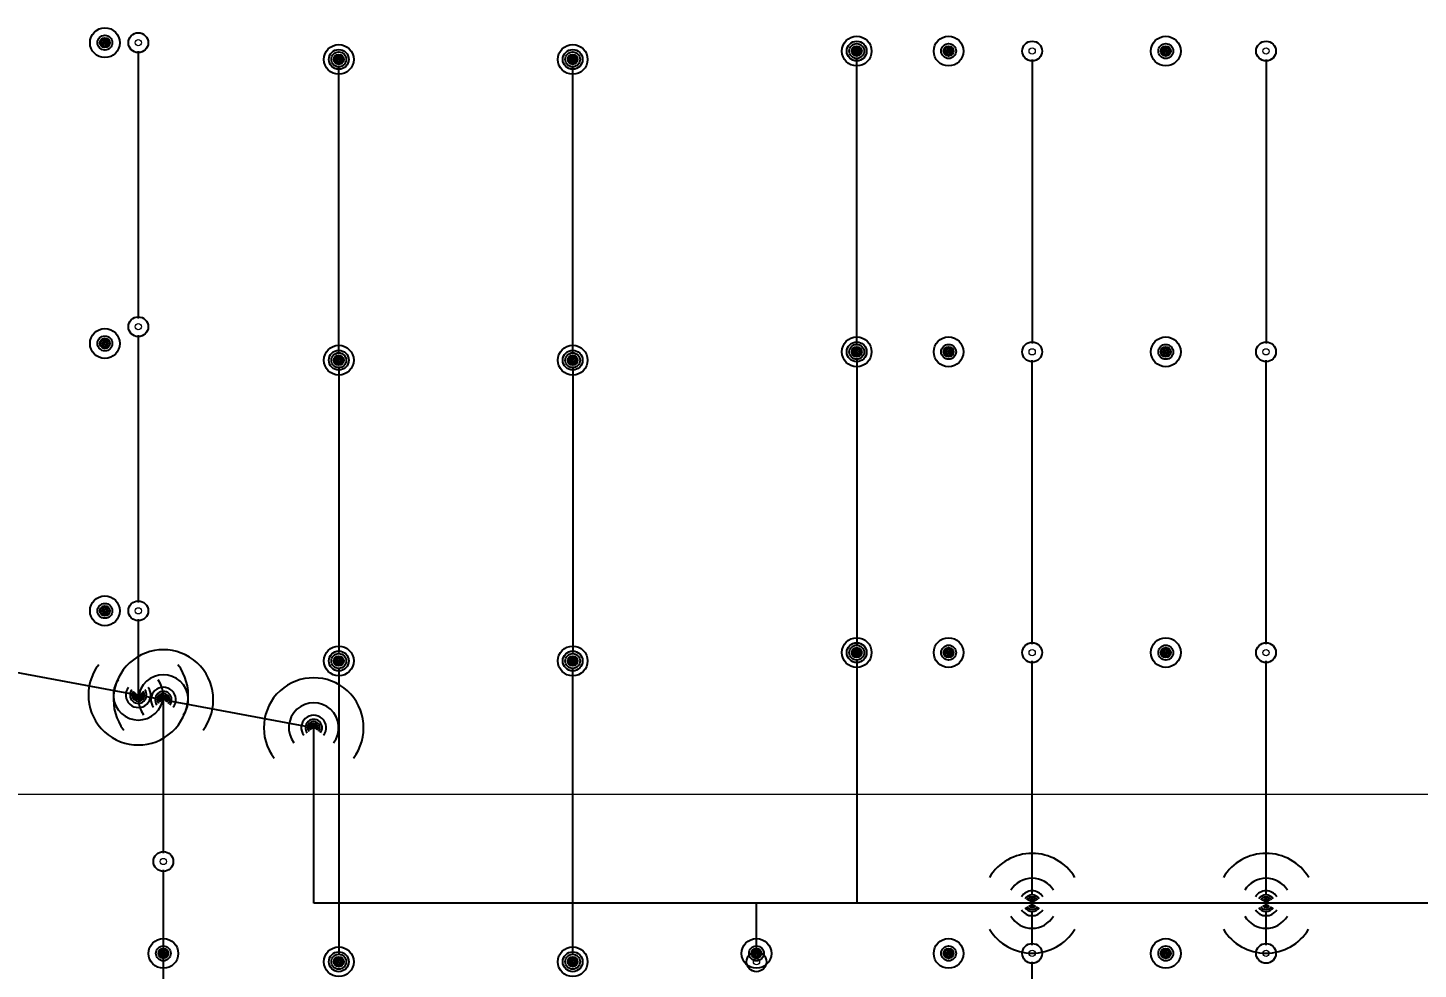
# Model space of a CAD drawing. Extents: x -24247 to 247, y -156 to 1335.
# Drawn here: x -2337 to -1671, y 628 to 1079 of the extents above; entities that cross this region are included whole.
import ezdxf
from ezdxf import colors
from ezdxf.entities.mleader import LeaderData, LeaderLine
from ezdxf.math import Vec2, Vec3

# ---------------------------------------------------------------- set-up
doc = ezdxf.new("R2010")
doc.units = 0
doc.header["$LTSCALE"] = 48
doc.header["$MEASUREMENT"] = 0
for name, color, linetype in [('F-DRYP-N', 3, 'Continuous'), ('F-DRYP-N @ 1 (1)', 3, 'Continuous'), ('F-DRYP-N @ 1 (2)', 3, 'Continuous'), ('F-DRYP-N @ 12', 3, 'Continuous'), ('F-DRYP-N @ 128', 3, 'Continuous'), ('F-DRYP-N @ 16', 3, 'Continuous'), ('F-DRYP-N @ 192', 3, 'Continuous'), ('F-DRYP-N @ 2', 3, 'Continuous'), ('F-DRYP-N @ 24', 3, 'Continuous'), ('F-DRYP-N @ 384', 3, 'Continuous'), ('F-DRYP-N @ 4', 3, 'Continuous'), ('F-DRYP-N @ 48', 3, 'Continuous'), ('F-DRYP-N @ 64', 3, 'Continuous'), ('F-DRYP-N @ 768', 3, 'Continuous'), ('F-DRYP-N @ 8', 3, 'Continuous'), ('F-DRYP-N @ 96', 3, 'Continuous'), ('F-SPRK-HEAD-N', 2, 'Continuous'), ('F-SPRK-HEAD-N @ 1 (1)', 2, 'Continuous'), ('F-SPRK-HEAD-N @ 1 (2)', 2, 'Continuous'), ('F-SPRK-HEAD-N @ 128', 2, 'Continuous'), ('F-SPRK-HEAD-N @ 192', 2, 'Continuous'), ('F-SPRK-HEAD-N @ 48', 2, 'Continuous'), ('F-SPRK-HEAD-N @ 64', 2, 'Continuous'), ('F-SPRK-HEAD-N @ 96', 2, 'Continuous')]:
    doc.layers.add(name, color=color, linetype=linetype)
doc.layers.add('G-ANNO-TEXT', color=70, linetype='Continuous', lineweight=0)
doc.styles.add('Arial', font='arial.ttf')

# ---------------------------------------------------------------- blocks, each defined once
blk = doc.blocks.new('*U14')
blk.add_circle((0, 0), 0.0371)
at = {"color": 7, "lineweight": 0}
blk.add_circle((0, 0), 0.0117, dxfattribs=at)
blk = doc.blocks.new('*U469')
at = {"layer": 'F-SPRK-HEAD-N @ 1 (1)'}
blk.add_blockref('*U14', (-2188, 631.74), dxfattribs=at)
at = {"layer": 'F-SPRK-HEAD-N @ 1 (2)'}
blk.add_blockref('*U14', (-2188, 631.74), dxfattribs=at)
at = {"layer": 'F-SPRK-HEAD-N @ 128', "xscale": 128, "yscale": 128, "zscale": 128}
blk.add_blockref('*U14', (-2188, 631.74), dxfattribs=at)
at = {"layer": 'F-SPRK-HEAD-N @ 192', "xscale": 192, "yscale": 192, "zscale": 192}
blk.add_blockref('*U14', (-2188, 631.74), dxfattribs=at)
at = {"layer": 'F-SPRK-HEAD-N @ 48', "xscale": 48, "yscale": 48, "zscale": 48}
blk.add_blockref('*U14', (-2188, 631.74), dxfattribs=at)
at = {"layer": 'F-SPRK-HEAD-N @ 64', "xscale": 64, "yscale": 64, "zscale": 64}
blk.add_blockref('*U14', (-2188, 631.74), dxfattribs=at)
at = {"layer": 'F-SPRK-HEAD-N @ 96', "xscale": 96, "yscale": 96, "zscale": 96}
blk.add_blockref('*U14', (-2188, 631.74), dxfattribs=at)
blk = doc.blocks.new('*U472')
at = {"layer": 'F-SPRK-HEAD-N @ 1 (1)'}
blk.add_blockref('*U14', (-1988, 635.74), dxfattribs=at)
at = {"layer": 'F-SPRK-HEAD-N @ 1 (2)'}
blk.add_blockref('*U14', (-1988, 635.74), dxfattribs=at)
at = {"layer": 'F-SPRK-HEAD-N @ 128', "xscale": 128, "yscale": 128, "zscale": 128}
blk.add_blockref('*U14', (-1988, 631.74), dxfattribs=at)
at = {"layer": 'F-SPRK-HEAD-N @ 192', "xscale": 192, "yscale": 192, "zscale": 192}
blk.add_blockref('*U14', (-1988, 635.74), dxfattribs=at)
at = {"layer": 'F-SPRK-HEAD-N @ 48', "xscale": 48, "yscale": 48, "zscale": 48}
blk.add_blockref('*U14', (-1988, 635.74), dxfattribs=at)
at = {"layer": 'F-SPRK-HEAD-N @ 64', "xscale": 64, "yscale": 64, "zscale": 64}
blk.add_blockref('*U14', (-1988, 635.74), dxfattribs=at)
at = {"layer": 'F-SPRK-HEAD-N @ 96', "xscale": 96, "yscale": 96, "zscale": 96}
blk.add_blockref('*U14', (-1988, 635.74), dxfattribs=at)
blk = doc.blocks.new('*U476')
at = {"layer": 'F-SPRK-HEAD-N @ 1 (1)'}
blk.add_blockref('*U14', (-1896, 635.74), dxfattribs=at)
at = {"layer": 'F-SPRK-HEAD-N @ 1 (2)'}
blk.add_blockref('*U14', (-1896, 635.74), dxfattribs=at)
at = {"layer": 'F-SPRK-HEAD-N @ 128', "xscale": 128, "yscale": 128, "zscale": 128}
blk.add_blockref('*U14', (-1856, 635.74), dxfattribs=at)
at = {"layer": 'F-SPRK-HEAD-N @ 192', "xscale": 192, "yscale": 192, "zscale": 192}
blk.add_blockref('*U14', (-1896, 635.74), dxfattribs=at)
at = {"layer": 'F-SPRK-HEAD-N @ 48', "xscale": 48, "yscale": 48, "zscale": 48}
blk.add_blockref('*U14', (-1896, 635.74), dxfattribs=at)
at = {"layer": 'F-SPRK-HEAD-N @ 64', "xscale": 64, "yscale": 64, "zscale": 64}
blk.add_blockref('*U14', (-1896, 635.74), dxfattribs=at)
at = {"layer": 'F-SPRK-HEAD-N @ 96', "xscale": 96, "yscale": 96, "zscale": 96}
blk.add_blockref('*U14', (-1896, 635.74), dxfattribs=at)
blk = doc.blocks.new('*U560')
at = {"layer": 'F-SPRK-HEAD-N @ 1 (1)'}
blk.add_blockref('*U14', (-2188, 775.74), dxfattribs=at)
at = {"layer": 'F-SPRK-HEAD-N @ 1 (2)'}
blk.add_blockref('*U14', (-2188, 775.74), dxfattribs=at)
at = {"layer": 'F-SPRK-HEAD-N @ 128', "xscale": 128, "yscale": 128, "zscale": 128}
blk.add_blockref('*U14', (-2188, 775.74), dxfattribs=at)
at = {"layer": 'F-SPRK-HEAD-N @ 192', "xscale": 192, "yscale": 192, "zscale": 192}
blk.add_blockref('*U14', (-2188, 775.74), dxfattribs=at)
at = {"layer": 'F-SPRK-HEAD-N @ 48', "xscale": 48, "yscale": 48, "zscale": 48}
blk.add_blockref('*U14', (-2188, 775.74), dxfattribs=at)
at = {"layer": 'F-SPRK-HEAD-N @ 64', "xscale": 64, "yscale": 64, "zscale": 64}
blk.add_blockref('*U14', (-2188, 775.74), dxfattribs=at)
at = {"layer": 'F-SPRK-HEAD-N @ 96', "xscale": 96, "yscale": 96, "zscale": 96}
blk.add_blockref('*U14', (-2188, 775.74), dxfattribs=at)
blk = doc.blocks.new('*U561')
at = {"layer": 'F-SPRK-HEAD-N @ 1 (1)'}
blk.add_blockref('*U14', (-2188, 919.74), dxfattribs=at)
at = {"layer": 'F-SPRK-HEAD-N @ 1 (2)'}
blk.add_blockref('*U14', (-2188, 919.74), dxfattribs=at)
at = {"layer": 'F-SPRK-HEAD-N @ 128', "xscale": 128, "yscale": 128, "zscale": 128}
blk.add_blockref('*U14', (-2188, 919.74), dxfattribs=at)
at = {"layer": 'F-SPRK-HEAD-N @ 192', "xscale": 192, "yscale": 192, "zscale": 192}
blk.add_blockref('*U14', (-2188, 919.74), dxfattribs=at)
at = {"layer": 'F-SPRK-HEAD-N @ 48', "xscale": 48, "yscale": 48, "zscale": 48}
blk.add_blockref('*U14', (-2188, 919.74), dxfattribs=at)
at = {"layer": 'F-SPRK-HEAD-N @ 64', "xscale": 64, "yscale": 64, "zscale": 64}
blk.add_blockref('*U14', (-2188, 919.74), dxfattribs=at)
at = {"layer": 'F-SPRK-HEAD-N @ 96', "xscale": 96, "yscale": 96, "zscale": 96}
blk.add_blockref('*U14', (-2188, 919.74), dxfattribs=at)
blk = doc.blocks.new('*U567')
at = {"layer": 'F-SPRK-HEAD-N @ 1 (1)'}
blk.add_blockref('*U14', (-2188, 1063.74), dxfattribs=at)
at = {"layer": 'F-SPRK-HEAD-N @ 1 (2)'}
blk.add_blockref('*U14', (-2188, 1063.74), dxfattribs=at)
at = {"layer": 'F-SPRK-HEAD-N @ 128', "xscale": 128, "yscale": 128, "zscale": 128}
blk.add_blockref('*U14', (-2188, 1063.74), dxfattribs=at)
at = {"layer": 'F-SPRK-HEAD-N @ 192', "xscale": 192, "yscale": 192, "zscale": 192}
blk.add_blockref('*U14', (-2188, 1063.74), dxfattribs=at)
at = {"layer": 'F-SPRK-HEAD-N @ 48', "xscale": 48, "yscale": 48, "zscale": 48}
blk.add_blockref('*U14', (-2188, 1063.74), dxfattribs=at)
at = {"layer": 'F-SPRK-HEAD-N @ 64', "xscale": 64, "yscale": 64, "zscale": 64}
blk.add_blockref('*U14', (-2188, 1063.74), dxfattribs=at)
at = {"layer": 'F-SPRK-HEAD-N @ 96', "xscale": 96, "yscale": 96, "zscale": 96}
blk.add_blockref('*U14', (-2188, 1063.74), dxfattribs=at)
blk = doc.blocks.new('*U572')
at = {"layer": 'F-SPRK-HEAD-N @ 1 (1)'}
blk.add_blockref('*U14', (-2076, 631.74), dxfattribs=at)
at = {"layer": 'F-SPRK-HEAD-N @ 1 (2)'}
blk.add_blockref('*U14', (-2076, 631.74), dxfattribs=at)
at = {"layer": 'F-SPRK-HEAD-N @ 128', "xscale": 128, "yscale": 128, "zscale": 128}
blk.add_blockref('*U14', (-2076, 631.74), dxfattribs=at)
at = {"layer": 'F-SPRK-HEAD-N @ 192', "xscale": 192, "yscale": 192, "zscale": 192}
blk.add_blockref('*U14', (-2076, 631.74), dxfattribs=at)
at = {"layer": 'F-SPRK-HEAD-N @ 48', "xscale": 48, "yscale": 48, "zscale": 48}
blk.add_blockref('*U14', (-2076, 631.74), dxfattribs=at)
at = {"layer": 'F-SPRK-HEAD-N @ 64', "xscale": 64, "yscale": 64, "zscale": 64}
blk.add_blockref('*U14', (-2076, 631.74), dxfattribs=at)
at = {"layer": 'F-SPRK-HEAD-N @ 96', "xscale": 96, "yscale": 96, "zscale": 96}
blk.add_blockref('*U14', (-2076, 631.74), dxfattribs=at)
blk = doc.blocks.new('*U576')
at = {"layer": 'F-SPRK-HEAD-N @ 1 (1)'}
blk.add_blockref('*U14', (-1940, 779.74), dxfattribs=at)
at = {"layer": 'F-SPRK-HEAD-N @ 1 (2)'}
blk.add_blockref('*U14', (-1940, 779.74), dxfattribs=at)
at = {"layer": 'F-SPRK-HEAD-N @ 128', "xscale": 128, "yscale": 128, "zscale": 128}
blk.add_blockref('*U14', (-1940, 779.74), dxfattribs=at)
at = {"layer": 'F-SPRK-HEAD-N @ 192', "xscale": 192, "yscale": 192, "zscale": 192}
blk.add_blockref('*U14', (-1940, 779.74), dxfattribs=at)
at = {"layer": 'F-SPRK-HEAD-N @ 48', "xscale": 48, "yscale": 48, "zscale": 48}
blk.add_blockref('*U14', (-1940, 779.74), dxfattribs=at)
at = {"layer": 'F-SPRK-HEAD-N @ 64', "xscale": 64, "yscale": 64, "zscale": 64}
blk.add_blockref('*U14', (-1940, 779.74), dxfattribs=at)
at = {"layer": 'F-SPRK-HEAD-N @ 96', "xscale": 96, "yscale": 96, "zscale": 96}
blk.add_blockref('*U14', (-1940, 779.74), dxfattribs=at)
blk = doc.blocks.new('*U577')
at = {"layer": 'F-SPRK-HEAD-N @ 1 (1)'}
blk.add_blockref('*U14', (-1896, 779.74), dxfattribs=at)
at = {"layer": 'F-SPRK-HEAD-N @ 1 (2)'}
blk.add_blockref('*U14', (-1896, 779.74), dxfattribs=at)
at = {"layer": 'F-SPRK-HEAD-N @ 128', "xscale": 128, "yscale": 128, "zscale": 128}
blk.add_blockref('*U14', (-1856, 779.74), dxfattribs=at)
at = {"layer": 'F-SPRK-HEAD-N @ 192', "xscale": 192, "yscale": 192, "zscale": 192}
blk.add_blockref('*U14', (-1896, 779.74), dxfattribs=at)
at = {"layer": 'F-SPRK-HEAD-N @ 48', "xscale": 48, "yscale": 48, "zscale": 48}
blk.add_blockref('*U14', (-1896, 779.74), dxfattribs=at)
at = {"layer": 'F-SPRK-HEAD-N @ 64', "xscale": 64, "yscale": 64, "zscale": 64}
blk.add_blockref('*U14', (-1896, 779.74), dxfattribs=at)
at = {"layer": 'F-SPRK-HEAD-N @ 96', "xscale": 96, "yscale": 96, "zscale": 96}
blk.add_blockref('*U14', (-1896, 779.74), dxfattribs=at)
blk = doc.blocks.new('*U578')
at = {"layer": 'F-SPRK-HEAD-N @ 1 (1)'}
blk.add_blockref('*U14', (-2076, 775.74), dxfattribs=at)
at = {"layer": 'F-SPRK-HEAD-N @ 1 (2)'}
blk.add_blockref('*U14', (-2076, 775.74), dxfattribs=at)
at = {"layer": 'F-SPRK-HEAD-N @ 128', "xscale": 128, "yscale": 128, "zscale": 128}
blk.add_blockref('*U14', (-2076, 775.74), dxfattribs=at)
at = {"layer": 'F-SPRK-HEAD-N @ 192', "xscale": 192, "yscale": 192, "zscale": 192}
blk.add_blockref('*U14', (-2076, 775.74), dxfattribs=at)
at = {"layer": 'F-SPRK-HEAD-N @ 48', "xscale": 48, "yscale": 48, "zscale": 48}
blk.add_blockref('*U14', (-2076, 775.74), dxfattribs=at)
at = {"layer": 'F-SPRK-HEAD-N @ 64', "xscale": 64, "yscale": 64, "zscale": 64}
blk.add_blockref('*U14', (-2076, 775.74), dxfattribs=at)
at = {"layer": 'F-SPRK-HEAD-N @ 96', "xscale": 96, "yscale": 96, "zscale": 96}
blk.add_blockref('*U14', (-2076, 775.74), dxfattribs=at)
blk = doc.blocks.new('*U579')
at = {"layer": 'F-SPRK-HEAD-N @ 1 (1)'}
blk.add_blockref('*U14', (-1940, 923.74), dxfattribs=at)
at = {"layer": 'F-SPRK-HEAD-N @ 1 (2)'}
blk.add_blockref('*U14', (-1940, 923.74), dxfattribs=at)
at = {"layer": 'F-SPRK-HEAD-N @ 128', "xscale": 128, "yscale": 128, "zscale": 128}
blk.add_blockref('*U14', (-1940, 923.74), dxfattribs=at)
at = {"layer": 'F-SPRK-HEAD-N @ 192', "xscale": 192, "yscale": 192, "zscale": 192}
blk.add_blockref('*U14', (-1940, 923.74), dxfattribs=at)
at = {"layer": 'F-SPRK-HEAD-N @ 48', "xscale": 48, "yscale": 48, "zscale": 48}
blk.add_blockref('*U14', (-1940, 923.74), dxfattribs=at)
at = {"layer": 'F-SPRK-HEAD-N @ 64', "xscale": 64, "yscale": 64, "zscale": 64}
blk.add_blockref('*U14', (-1940, 923.74), dxfattribs=at)
at = {"layer": 'F-SPRK-HEAD-N @ 96', "xscale": 96, "yscale": 96, "zscale": 96}
blk.add_blockref('*U14', (-1940, 923.74), dxfattribs=at)
blk = doc.blocks.new('*U580')
at = {"layer": 'F-SPRK-HEAD-N @ 1 (1)'}
blk.add_blockref('*U14', (-1896, 923.74), dxfattribs=at)
at = {"layer": 'F-SPRK-HEAD-N @ 1 (2)'}
blk.add_blockref('*U14', (-1896, 923.74), dxfattribs=at)
at = {"layer": 'F-SPRK-HEAD-N @ 128', "xscale": 128, "yscale": 128, "zscale": 128}
blk.add_blockref('*U14', (-1856, 923.74), dxfattribs=at)
at = {"layer": 'F-SPRK-HEAD-N @ 192', "xscale": 192, "yscale": 192, "zscale": 192}
blk.add_blockref('*U14', (-1896, 923.74), dxfattribs=at)
at = {"layer": 'F-SPRK-HEAD-N @ 48', "xscale": 48, "yscale": 48, "zscale": 48}
blk.add_blockref('*U14', (-1896, 923.74), dxfattribs=at)
at = {"layer": 'F-SPRK-HEAD-N @ 64', "xscale": 64, "yscale": 64, "zscale": 64}
blk.add_blockref('*U14', (-1896, 923.74), dxfattribs=at)
at = {"layer": 'F-SPRK-HEAD-N @ 96', "xscale": 96, "yscale": 96, "zscale": 96}
blk.add_blockref('*U14', (-1896, 923.74), dxfattribs=at)
blk = doc.blocks.new('*U581')
at = {"layer": 'F-SPRK-HEAD-N @ 1 (1)'}
blk.add_blockref('*U14', (-2076, 919.74), dxfattribs=at)
at = {"layer": 'F-SPRK-HEAD-N @ 1 (2)'}
blk.add_blockref('*U14', (-2076, 919.74), dxfattribs=at)
at = {"layer": 'F-SPRK-HEAD-N @ 128', "xscale": 128, "yscale": 128, "zscale": 128}
blk.add_blockref('*U14', (-2076, 919.74), dxfattribs=at)
at = {"layer": 'F-SPRK-HEAD-N @ 192', "xscale": 192, "yscale": 192, "zscale": 192}
blk.add_blockref('*U14', (-2076, 919.74), dxfattribs=at)
at = {"layer": 'F-SPRK-HEAD-N @ 48', "xscale": 48, "yscale": 48, "zscale": 48}
blk.add_blockref('*U14', (-2076, 919.74), dxfattribs=at)
at = {"layer": 'F-SPRK-HEAD-N @ 64', "xscale": 64, "yscale": 64, "zscale": 64}
blk.add_blockref('*U14', (-2076, 919.74), dxfattribs=at)
at = {"layer": 'F-SPRK-HEAD-N @ 96', "xscale": 96, "yscale": 96, "zscale": 96}
blk.add_blockref('*U14', (-2076, 919.74), dxfattribs=at)
blk = doc.blocks.new('*U582')
at = {"layer": 'F-SPRK-HEAD-N @ 1 (1)'}
blk.add_blockref('*U14', (-1940, 1067.74), dxfattribs=at)
at = {"layer": 'F-SPRK-HEAD-N @ 1 (2)'}
blk.add_blockref('*U14', (-1940, 1067.74), dxfattribs=at)
at = {"layer": 'F-SPRK-HEAD-N @ 128', "xscale": 128, "yscale": 128, "zscale": 128}
blk.add_blockref('*U14', (-1940, 1067.74), dxfattribs=at)
at = {"layer": 'F-SPRK-HEAD-N @ 192', "xscale": 192, "yscale": 192, "zscale": 192}
blk.add_blockref('*U14', (-1940, 1067.74), dxfattribs=at)
at = {"layer": 'F-SPRK-HEAD-N @ 48', "xscale": 48, "yscale": 48, "zscale": 48}
blk.add_blockref('*U14', (-1940, 1067.74), dxfattribs=at)
at = {"layer": 'F-SPRK-HEAD-N @ 64', "xscale": 64, "yscale": 64, "zscale": 64}
blk.add_blockref('*U14', (-1940, 1067.74), dxfattribs=at)
at = {"layer": 'F-SPRK-HEAD-N @ 96', "xscale": 96, "yscale": 96, "zscale": 96}
blk.add_blockref('*U14', (-1940, 1067.74), dxfattribs=at)
blk = doc.blocks.new('*U583')
at = {"layer": 'F-SPRK-HEAD-N @ 1 (1)'}
blk.add_blockref('*U14', (-1896, 1067.74), dxfattribs=at)
at = {"layer": 'F-SPRK-HEAD-N @ 1 (2)'}
blk.add_blockref('*U14', (-1896, 1067.74), dxfattribs=at)
at = {"layer": 'F-SPRK-HEAD-N @ 128', "xscale": 128, "yscale": 128, "zscale": 128}
blk.add_blockref('*U14', (-1856, 1067.74), dxfattribs=at)
at = {"layer": 'F-SPRK-HEAD-N @ 192', "xscale": 192, "yscale": 192, "zscale": 192}
blk.add_blockref('*U14', (-1896, 1067.74), dxfattribs=at)
at = {"layer": 'F-SPRK-HEAD-N @ 48', "xscale": 48, "yscale": 48, "zscale": 48}
blk.add_blockref('*U14', (-1896, 1067.74), dxfattribs=at)
at = {"layer": 'F-SPRK-HEAD-N @ 64', "xscale": 64, "yscale": 64, "zscale": 64}
blk.add_blockref('*U14', (-1896, 1067.74), dxfattribs=at)
at = {"layer": 'F-SPRK-HEAD-N @ 96', "xscale": 96, "yscale": 96, "zscale": 96}
blk.add_blockref('*U14', (-1896, 1067.74), dxfattribs=at)
blk = doc.blocks.new('*U584')
at = {"layer": 'F-SPRK-HEAD-N @ 1 (1)'}
blk.add_blockref('*U14', (-2076, 1063.74), dxfattribs=at)
at = {"layer": 'F-SPRK-HEAD-N @ 1 (2)'}
blk.add_blockref('*U14', (-2076, 1063.74), dxfattribs=at)
at = {"layer": 'F-SPRK-HEAD-N @ 128', "xscale": 128, "yscale": 128, "zscale": 128}
blk.add_blockref('*U14', (-2076, 1063.74), dxfattribs=at)
at = {"layer": 'F-SPRK-HEAD-N @ 192', "xscale": 192, "yscale": 192, "zscale": 192}
blk.add_blockref('*U14', (-2076, 1063.74), dxfattribs=at)
at = {"layer": 'F-SPRK-HEAD-N @ 48', "xscale": 48, "yscale": 48, "zscale": 48}
blk.add_blockref('*U14', (-2076, 1063.74), dxfattribs=at)
at = {"layer": 'F-SPRK-HEAD-N @ 64', "xscale": 64, "yscale": 64, "zscale": 64}
blk.add_blockref('*U14', (-2076, 1063.74), dxfattribs=at)
at = {"layer": 'F-SPRK-HEAD-N @ 96', "xscale": 96, "yscale": 96, "zscale": 96}
blk.add_blockref('*U14', (-2076, 1063.74), dxfattribs=at)
blk = doc.blocks.new('*U585')
at = {"layer": 'F-SPRK-HEAD-N @ 1 (1)'}
blk.add_blockref('*U14', (-1792, 779.74), dxfattribs=at)
at = {"layer": 'F-SPRK-HEAD-N @ 1 (2)'}
blk.add_blockref('*U14', (-1792, 779.74), dxfattribs=at)
at = {"layer": 'F-SPRK-HEAD-N @ 128', "xscale": 128, "yscale": 128, "zscale": 128}
blk.add_blockref('*U14', (-1744, 779.74), dxfattribs=at)
at = {"layer": 'F-SPRK-HEAD-N @ 192', "xscale": 192, "yscale": 192, "zscale": 192}
blk.add_blockref('*U14', (-1792, 779.74), dxfattribs=at)
at = {"layer": 'F-SPRK-HEAD-N @ 48', "xscale": 48, "yscale": 48, "zscale": 48}
blk.add_blockref('*U14', (-1792, 779.74), dxfattribs=at)
at = {"layer": 'F-SPRK-HEAD-N @ 64', "xscale": 64, "yscale": 64, "zscale": 64}
blk.add_blockref('*U14', (-1792, 779.74), dxfattribs=at)
at = {"layer": 'F-SPRK-HEAD-N @ 96', "xscale": 96, "yscale": 96, "zscale": 96}
blk.add_blockref('*U14', (-1792, 779.74), dxfattribs=at)
blk = doc.blocks.new('*U586')
at = {"layer": 'F-SPRK-HEAD-N @ 1 (1)'}
blk.add_blockref('*U14', (-1792, 635.74), dxfattribs=at)
at = {"layer": 'F-SPRK-HEAD-N @ 1 (2)'}
blk.add_blockref('*U14', (-1792, 635.74), dxfattribs=at)
at = {"layer": 'F-SPRK-HEAD-N @ 128', "xscale": 128, "yscale": 128, "zscale": 128}
blk.add_blockref('*U14', (-1744, 635.74), dxfattribs=at)
at = {"layer": 'F-SPRK-HEAD-N @ 192', "xscale": 192, "yscale": 192, "zscale": 192}
blk.add_blockref('*U14', (-1792, 635.74), dxfattribs=at)
at = {"layer": 'F-SPRK-HEAD-N @ 48', "xscale": 48, "yscale": 48, "zscale": 48}
blk.add_blockref('*U14', (-1792, 635.74), dxfattribs=at)
at = {"layer": 'F-SPRK-HEAD-N @ 64', "xscale": 64, "yscale": 64, "zscale": 64}
blk.add_blockref('*U14', (-1792, 635.74), dxfattribs=at)
at = {"layer": 'F-SPRK-HEAD-N @ 96', "xscale": 96, "yscale": 96, "zscale": 96}
blk.add_blockref('*U14', (-1792, 635.74), dxfattribs=at)
blk = doc.blocks.new('*U587')
at = {"layer": 'F-SPRK-HEAD-N @ 1 (1)'}
blk.add_blockref('*U14', (-1792, 923.74), dxfattribs=at)
at = {"layer": 'F-SPRK-HEAD-N @ 1 (2)'}
blk.add_blockref('*U14', (-1792, 923.74), dxfattribs=at)
at = {"layer": 'F-SPRK-HEAD-N @ 128', "xscale": 128, "yscale": 128, "zscale": 128}
blk.add_blockref('*U14', (-1744, 923.74), dxfattribs=at)
at = {"layer": 'F-SPRK-HEAD-N @ 192', "xscale": 192, "yscale": 192, "zscale": 192}
blk.add_blockref('*U14', (-1792, 923.74), dxfattribs=at)
at = {"layer": 'F-SPRK-HEAD-N @ 48', "xscale": 48, "yscale": 48, "zscale": 48}
blk.add_blockref('*U14', (-1792, 923.74), dxfattribs=at)
at = {"layer": 'F-SPRK-HEAD-N @ 64', "xscale": 64, "yscale": 64, "zscale": 64}
blk.add_blockref('*U14', (-1792, 923.74), dxfattribs=at)
at = {"layer": 'F-SPRK-HEAD-N @ 96', "xscale": 96, "yscale": 96, "zscale": 96}
blk.add_blockref('*U14', (-1792, 923.74), dxfattribs=at)
blk = doc.blocks.new('*U589')
at = {"layer": 'F-SPRK-HEAD-N @ 1 (1)'}
blk.add_blockref('*U14', (-1792, 1067.74), dxfattribs=at)
at = {"layer": 'F-SPRK-HEAD-N @ 1 (2)'}
blk.add_blockref('*U14', (-1792, 1067.74), dxfattribs=at)
at = {"layer": 'F-SPRK-HEAD-N @ 128', "xscale": 128, "yscale": 128, "zscale": 128}
blk.add_blockref('*U14', (-1744, 1067.74), dxfattribs=at)
at = {"layer": 'F-SPRK-HEAD-N @ 192', "xscale": 192, "yscale": 192, "zscale": 192}
blk.add_blockref('*U14', (-1792, 1067.74), dxfattribs=at)
at = {"layer": 'F-SPRK-HEAD-N @ 48', "xscale": 48, "yscale": 48, "zscale": 48}
blk.add_blockref('*U14', (-1792, 1067.74), dxfattribs=at)
at = {"layer": 'F-SPRK-HEAD-N @ 64', "xscale": 64, "yscale": 64, "zscale": 64}
blk.add_blockref('*U14', (-1792, 1067.74), dxfattribs=at)
at = {"layer": 'F-SPRK-HEAD-N @ 96', "xscale": 96, "yscale": 96, "zscale": 96}
blk.add_blockref('*U14', (-1792, 1067.74), dxfattribs=at)
blk = doc.blocks.new('*U43')
for start, end in [(31.27433, 148.72567), (211.43418, 328.56582)]:
    blk.add_arc((0, 0), 0.03112, start, end)
blk = doc.blocks.new('*U681')
at = {"layer": 'F-DRYP-N @ 1 (1)'}
blk.add_blockref('*U43', (-1744, 659.74), dxfattribs=at)
at = {"layer": 'F-DRYP-N @ 1 (2)'}
blk.add_blockref('*U43', (-1744, 659.74), dxfattribs=at)
at = {"layer": 'F-DRYP-N @ 12', "xscale": 12, "yscale": 12, "zscale": 12}
blk.add_blockref('*U43', (-1744, 659.74), dxfattribs=at)
at = {"layer": 'F-DRYP-N @ 128', "xscale": 128, "yscale": 128, "zscale": 128}
blk.add_blockref('*U43', (-1744, 659.74), dxfattribs=at)
at = {"layer": 'F-DRYP-N @ 16', "xscale": 16, "yscale": 16, "zscale": 16}
blk.add_blockref('*U43', (-1744, 659.74), dxfattribs=at)
at = {"layer": 'F-DRYP-N @ 192', "xscale": 192, "yscale": 192, "zscale": 192}
blk.add_blockref('*U43', (-1744, 659.74), dxfattribs=at)
at = {"layer": 'F-DRYP-N @ 2', "xscale": 2, "yscale": 2, "zscale": 2}
blk.add_blockref('*U43', (-1744, 659.74), dxfattribs=at)
at = {"layer": 'F-DRYP-N @ 24', "xscale": 24, "yscale": 24, "zscale": 24}
blk.add_blockref('*U43', (-1744, 659.74), dxfattribs=at)
at = {"layer": 'F-DRYP-N @ 384', "xscale": 384, "yscale": 384, "zscale": 384}
blk.add_blockref('*U43', (-1744, 659.74), dxfattribs=at)
at = {"layer": 'F-DRYP-N @ 4', "xscale": 4, "yscale": 4, "zscale": 4}
blk.add_blockref('*U43', (-1744, 659.74), dxfattribs=at)
at = {"layer": 'F-DRYP-N @ 48', "xscale": 48, "yscale": 48, "zscale": 48}
blk.add_blockref('*U43', (-1744, 659.74), dxfattribs=at)
at = {"layer": 'F-DRYP-N @ 64', "xscale": 64, "yscale": 64, "zscale": 64}
blk.add_blockref('*U43', (-1744, 659.74), dxfattribs=at)
at = {"layer": 'F-DRYP-N @ 768', "xscale": 768, "yscale": 768, "zscale": 768}
blk.add_blockref('*U43', (-1744, 659.74), dxfattribs=at)
at = {"layer": 'F-DRYP-N @ 8', "xscale": 8, "yscale": 8, "zscale": 8}
blk.add_blockref('*U43', (-1744, 659.74), dxfattribs=at)
at = {"layer": 'F-DRYP-N @ 96', "xscale": 96, "yscale": 96, "zscale": 96}
blk.add_blockref('*U43', (-1744, 659.74), dxfattribs=at)
blk = doc.blocks.new('*U6')
at = {"linetype": 'Continuous'}
blk.add_arc((0, 0), 0.03112, 232.56697, 127.43303, dxfattribs=at)
blk = doc.blocks.new('*U696')
at = {"layer": 'F-DRYP-N @ 1 (1)', "rotation": 89.99999999999999}
blk.add_blockref('*U6', (-2200, 743.78), dxfattribs=at)
at = {"layer": 'F-DRYP-N @ 1 (2)', "rotation": 89.99999999999999}
blk.add_blockref('*U6', (-2200, 743.78), dxfattribs=at)
at = {"layer": 'F-DRYP-N @ 12', "xscale": 12, "yscale": 12, "zscale": 12, "rotation": 89.99999999999999}
blk.add_blockref('*U6', (-2200, 743.78), dxfattribs=at)
at = {"layer": 'F-DRYP-N @ 128', "xscale": 128, "yscale": 128, "zscale": 128, "rotation": 89.99999999999999}
blk.add_blockref('*U6', (-2200, 743.78), dxfattribs=at)
at = {"layer": 'F-DRYP-N @ 16', "xscale": 16, "yscale": 16, "zscale": 16, "rotation": 89.99999999999999}
blk.add_blockref('*U6', (-2200, 743.78), dxfattribs=at)
at = {"layer": 'F-DRYP-N @ 192', "xscale": 192, "yscale": 192, "zscale": 192, "rotation": 89.99999999999999}
blk.add_blockref('*U6', (-2200, 743.78), dxfattribs=at)
at = {"layer": 'F-DRYP-N @ 2', "xscale": 2, "yscale": 2, "zscale": 2, "rotation": 89.99999999999999}
blk.add_blockref('*U6', (-2200, 743.78), dxfattribs=at)
at = {"layer": 'F-DRYP-N @ 24', "xscale": 24, "yscale": 24, "zscale": 24, "rotation": 89.99999999999999}
blk.add_blockref('*U6', (-2200, 743.78), dxfattribs=at)
at = {"layer": 'F-DRYP-N @ 384', "xscale": 384, "yscale": 384, "zscale": 384, "rotation": 89.99999999999999}
blk.add_blockref('*U6', (-2200, 743.78), dxfattribs=at)
at = {"layer": 'F-DRYP-N @ 4', "xscale": 4, "yscale": 4, "zscale": 4, "rotation": 89.99999999999999}
blk.add_blockref('*U6', (-2200, 743.78), dxfattribs=at)
at = {"layer": 'F-DRYP-N @ 48', "xscale": 48, "yscale": 48, "zscale": 48, "rotation": 89.99999999999999}
blk.add_blockref('*U6', (-2200, 743.78), dxfattribs=at)
at = {"layer": 'F-DRYP-N @ 64', "xscale": 64, "yscale": 64, "zscale": 64, "rotation": 89.99999999999999}
blk.add_blockref('*U6', (-2200, 743.78), dxfattribs=at)
at = {"layer": 'F-DRYP-N @ 768', "xscale": 768, "yscale": 768, "zscale": 768, "rotation": 89.99999999999999}
blk.add_blockref('*U6', (-2200, 743.78), dxfattribs=at)
at = {"layer": 'F-DRYP-N @ 8', "xscale": 8, "yscale": 8, "zscale": 8, "rotation": 89.99999999999999}
blk.add_blockref('*U6', (-2200, 743.78), dxfattribs=at)
at = {"layer": 'F-DRYP-N @ 96', "xscale": 96, "yscale": 96, "zscale": 96, "rotation": 89.99999999999999}
blk.add_blockref('*U6', (-2200, 743.78), dxfattribs=at)
blk = doc.blocks.new('*U697')
at = {"layer": 'F-SPRK-HEAD-N @ 1 (1)'}
blk.add_blockref('*U14', (-2300, 799.74), dxfattribs=at)
at = {"layer": 'F-SPRK-HEAD-N @ 1 (2)'}
blk.add_blockref('*U14', (-2300, 799.74), dxfattribs=at)
at = {"layer": 'F-SPRK-HEAD-N @ 128', "xscale": 128, "yscale": 128, "zscale": 128}
blk.add_blockref('*U14', (-2284, 799.74), dxfattribs=at)
at = {"layer": 'F-SPRK-HEAD-N @ 192', "xscale": 192, "yscale": 192, "zscale": 192}
blk.add_blockref('*U14', (-2300, 799.74), dxfattribs=at)
at = {"layer": 'F-SPRK-HEAD-N @ 48', "xscale": 48, "yscale": 48, "zscale": 48}
blk.add_blockref('*U14', (-2300, 799.74), dxfattribs=at)
at = {"layer": 'F-SPRK-HEAD-N @ 64', "xscale": 64, "yscale": 64, "zscale": 64}
blk.add_blockref('*U14', (-2300, 799.74), dxfattribs=at)
at = {"layer": 'F-SPRK-HEAD-N @ 96', "xscale": 96, "yscale": 96, "zscale": 96}
blk.add_blockref('*U14', (-2300, 799.74), dxfattribs=at)
blk = doc.blocks.new('*U698')
at = {"layer": 'F-DRYP-N @ 1 (1)'}
blk.add_blockref('*U43', (-1856, 659.74), dxfattribs=at)
at = {"layer": 'F-DRYP-N @ 1 (2)'}
blk.add_blockref('*U43', (-1856, 659.74), dxfattribs=at)
at = {"layer": 'F-DRYP-N @ 12', "xscale": 12, "yscale": 12, "zscale": 12}
blk.add_blockref('*U43', (-1856, 659.74), dxfattribs=at)
at = {"layer": 'F-DRYP-N @ 128', "xscale": 128, "yscale": 128, "zscale": 128}
blk.add_blockref('*U43', (-1856, 659.74), dxfattribs=at)
at = {"layer": 'F-DRYP-N @ 16', "xscale": 16, "yscale": 16, "zscale": 16}
blk.add_blockref('*U43', (-1856, 659.74), dxfattribs=at)
at = {"layer": 'F-DRYP-N @ 192', "xscale": 192, "yscale": 192, "zscale": 192}
blk.add_blockref('*U43', (-1856, 659.74), dxfattribs=at)
at = {"layer": 'F-DRYP-N @ 2', "xscale": 2, "yscale": 2, "zscale": 2}
blk.add_blockref('*U43', (-1856, 659.74), dxfattribs=at)
at = {"layer": 'F-DRYP-N @ 24', "xscale": 24, "yscale": 24, "zscale": 24}
blk.add_blockref('*U43', (-1856, 659.74), dxfattribs=at)
at = {"layer": 'F-DRYP-N @ 384', "xscale": 384, "yscale": 384, "zscale": 384}
blk.add_blockref('*U43', (-1856, 659.74), dxfattribs=at)
at = {"layer": 'F-DRYP-N @ 4', "xscale": 4, "yscale": 4, "zscale": 4}
blk.add_blockref('*U43', (-1856, 659.74), dxfattribs=at)
at = {"layer": 'F-DRYP-N @ 48', "xscale": 48, "yscale": 48, "zscale": 48}
blk.add_blockref('*U43', (-1856, 659.74), dxfattribs=at)
at = {"layer": 'F-DRYP-N @ 64', "xscale": 64, "yscale": 64, "zscale": 64}
blk.add_blockref('*U43', (-1856, 659.74), dxfattribs=at)
at = {"layer": 'F-DRYP-N @ 768', "xscale": 768, "yscale": 768, "zscale": 768}
blk.add_blockref('*U43', (-1856, 659.74), dxfattribs=at)
at = {"layer": 'F-DRYP-N @ 8', "xscale": 8, "yscale": 8, "zscale": 8}
blk.add_blockref('*U43', (-1856, 659.74), dxfattribs=at)
at = {"layer": 'F-DRYP-N @ 96', "xscale": 96, "yscale": 96, "zscale": 96}
blk.add_blockref('*U43', (-1856, 659.74), dxfattribs=at)
blk = doc.blocks.new('*U700')
at = {"layer": 'F-SPRK-HEAD-N @ 1 (1)'}
blk.add_blockref('*U14', (-2272, 635.74), dxfattribs=at)
at = {"layer": 'F-SPRK-HEAD-N @ 1 (2)'}
blk.add_blockref('*U14', (-2272, 635.74), dxfattribs=at)
at = {"layer": 'F-SPRK-HEAD-N @ 128', "xscale": 128, "yscale": 128, "zscale": 128}
blk.add_blockref('*U14', (-2272, 679.74), dxfattribs=at)
at = {"layer": 'F-SPRK-HEAD-N @ 192', "xscale": 192, "yscale": 192, "zscale": 192}
blk.add_blockref('*U14', (-2272, 635.74), dxfattribs=at)
at = {"layer": 'F-SPRK-HEAD-N @ 48', "xscale": 48, "yscale": 48, "zscale": 48}
blk.add_blockref('*U14', (-2272, 635.74), dxfattribs=at)
at = {"layer": 'F-SPRK-HEAD-N @ 64', "xscale": 64, "yscale": 64, "zscale": 64}
blk.add_blockref('*U14', (-2272, 635.74), dxfattribs=at)
at = {"layer": 'F-SPRK-HEAD-N @ 96', "xscale": 96, "yscale": 96, "zscale": 96}
blk.add_blockref('*U14', (-2272, 635.74), dxfattribs=at)
blk = doc.blocks.new('*U701')
at = {"layer": 'F-SPRK-HEAD-N @ 1 (1)'}
blk.add_blockref('*U14', (-2300, 927.74), dxfattribs=at)
at = {"layer": 'F-SPRK-HEAD-N @ 1 (2)'}
blk.add_blockref('*U14', (-2300, 927.74), dxfattribs=at)
at = {"layer": 'F-SPRK-HEAD-N @ 128', "xscale": 128, "yscale": 128, "zscale": 128}
blk.add_blockref('*U14', (-2284, 935.74), dxfattribs=at)
at = {"layer": 'F-SPRK-HEAD-N @ 192', "xscale": 192, "yscale": 192, "zscale": 192}
blk.add_blockref('*U14', (-2300, 927.74), dxfattribs=at)
at = {"layer": 'F-SPRK-HEAD-N @ 48', "xscale": 48, "yscale": 48, "zscale": 48}
blk.add_blockref('*U14', (-2300, 927.74), dxfattribs=at)
at = {"layer": 'F-SPRK-HEAD-N @ 64', "xscale": 64, "yscale": 64, "zscale": 64}
blk.add_blockref('*U14', (-2300, 927.74), dxfattribs=at)
at = {"layer": 'F-SPRK-HEAD-N @ 96', "xscale": 96, "yscale": 96, "zscale": 96}
blk.add_blockref('*U14', (-2300, 927.74), dxfattribs=at)
blk = doc.blocks.new('*U702')
at = {"layer": 'F-SPRK-HEAD-N @ 1 (1)'}
blk.add_blockref('*U14', (-2300, 1071.74), dxfattribs=at)
at = {"layer": 'F-SPRK-HEAD-N @ 1 (2)'}
blk.add_blockref('*U14', (-2300, 1071.74), dxfattribs=at)
at = {"layer": 'F-SPRK-HEAD-N @ 128', "xscale": 128, "yscale": 128, "zscale": 128}
blk.add_blockref('*U14', (-2284, 1071.74), dxfattribs=at)
at = {"layer": 'F-SPRK-HEAD-N @ 192', "xscale": 192, "yscale": 192, "zscale": 192}
blk.add_blockref('*U14', (-2300, 1071.74), dxfattribs=at)
at = {"layer": 'F-SPRK-HEAD-N @ 48', "xscale": 48, "yscale": 48, "zscale": 48}
blk.add_blockref('*U14', (-2300, 1071.74), dxfattribs=at)
at = {"layer": 'F-SPRK-HEAD-N @ 64', "xscale": 64, "yscale": 64, "zscale": 64}
blk.add_blockref('*U14', (-2300, 1071.74), dxfattribs=at)
at = {"layer": 'F-SPRK-HEAD-N @ 96', "xscale": 96, "yscale": 96, "zscale": 96}
blk.add_blockref('*U14', (-2300, 1071.74), dxfattribs=at)
blk = doc.blocks.new('*U721')
at = {"layer": 'F-DRYP-N @ 1 (1)', "rotation": 89.99999999999999}
blk.add_blockref('*U6', (-2272, 757.2), dxfattribs=at)
at = {"layer": 'F-DRYP-N @ 1 (2)', "rotation": 89.99999999999999}
blk.add_blockref('*U6', (-2272, 757.2), dxfattribs=at)
at = {"layer": 'F-DRYP-N @ 12', "xscale": 12, "yscale": 12, "zscale": 12, "rotation": 89.99999999999999}
blk.add_blockref('*U6', (-2272, 757.2), dxfattribs=at)
at = {"layer": 'F-DRYP-N @ 128', "xscale": 128, "yscale": 128, "zscale": 128, "rotation": 89.99999999999999}
blk.add_blockref('*U6', (-2272, 757.2), dxfattribs=at)
at = {"layer": 'F-DRYP-N @ 16', "xscale": 16, "yscale": 16, "zscale": 16, "rotation": 89.99999999999999}
blk.add_blockref('*U6', (-2272, 757.2), dxfattribs=at)
at = {"layer": 'F-DRYP-N @ 192', "xscale": 192, "yscale": 192, "zscale": 192, "rotation": 89.99999999999999}
blk.add_blockref('*U6', (-2272, 757.2), dxfattribs=at)
at = {"layer": 'F-DRYP-N @ 2', "xscale": 2, "yscale": 2, "zscale": 2, "rotation": 89.99999999999999}
blk.add_blockref('*U6', (-2272, 757.2), dxfattribs=at)
at = {"layer": 'F-DRYP-N @ 24', "xscale": 24, "yscale": 24, "zscale": 24, "rotation": 89.99999999999999}
blk.add_blockref('*U6', (-2272, 757.2), dxfattribs=at)
at = {"layer": 'F-DRYP-N @ 384', "xscale": 384, "yscale": 384, "zscale": 384, "rotation": 89.99999999999999}
blk.add_blockref('*U6', (-2272, 757.2), dxfattribs=at)
at = {"layer": 'F-DRYP-N @ 4', "xscale": 4, "yscale": 4, "zscale": 4, "rotation": 89.99999999999999}
blk.add_blockref('*U6', (-2272, 757.2), dxfattribs=at)
at = {"layer": 'F-DRYP-N @ 48', "xscale": 48, "yscale": 48, "zscale": 48, "rotation": 89.99999999999999}
blk.add_blockref('*U6', (-2272, 757.2), dxfattribs=at)
at = {"layer": 'F-DRYP-N @ 64', "xscale": 64, "yscale": 64, "zscale": 64, "rotation": 89.99999999999999}
blk.add_blockref('*U6', (-2272, 757.2), dxfattribs=at)
at = {"layer": 'F-DRYP-N @ 768', "xscale": 768, "yscale": 768, "zscale": 768, "rotation": 89.99999999999999}
blk.add_blockref('*U6', (-2272, 757.2), dxfattribs=at)
at = {"layer": 'F-DRYP-N @ 8', "xscale": 8, "yscale": 8, "zscale": 8, "rotation": 89.99999999999999}
blk.add_blockref('*U6', (-2272, 757.2), dxfattribs=at)
at = {"layer": 'F-DRYP-N @ 96', "xscale": 96, "yscale": 96, "zscale": 96, "rotation": 89.99999999999999}
blk.add_blockref('*U6', (-2272, 757.2), dxfattribs=at)
blk = doc.blocks.new('*U727')
at = {"layer": 'F-DRYP-N @ 1 (1)', "rotation": 270}
blk.add_blockref('*U6', (-2284, 759.43), dxfattribs=at)
at = {"layer": 'F-DRYP-N @ 1 (2)', "rotation": 270}
blk.add_blockref('*U6', (-2284, 759.43), dxfattribs=at)
at = {"layer": 'F-DRYP-N @ 12', "xscale": 12, "yscale": 12, "zscale": 12, "rotation": 270}
blk.add_blockref('*U6', (-2284, 759.43), dxfattribs=at)
at = {"layer": 'F-DRYP-N @ 128', "xscale": 128, "yscale": 128, "zscale": 128, "rotation": 270}
blk.add_blockref('*U6', (-2284, 759.43), dxfattribs=at)
at = {"layer": 'F-DRYP-N @ 16', "xscale": 16, "yscale": 16, "zscale": 16, "rotation": 270}
blk.add_blockref('*U6', (-2284, 759.43), dxfattribs=at)
at = {"layer": 'F-DRYP-N @ 192', "xscale": 192, "yscale": 192, "zscale": 192, "rotation": 270}
blk.add_blockref('*U6', (-2284, 759.43), dxfattribs=at)
at = {"layer": 'F-DRYP-N @ 2', "xscale": 2, "yscale": 2, "zscale": 2, "rotation": 270}
blk.add_blockref('*U6', (-2284, 759.43), dxfattribs=at)
at = {"layer": 'F-DRYP-N @ 24', "xscale": 24, "yscale": 24, "zscale": 24, "rotation": 270}
blk.add_blockref('*U6', (-2284, 759.43), dxfattribs=at)
at = {"layer": 'F-DRYP-N @ 384', "xscale": 384, "yscale": 384, "zscale": 384, "rotation": 270}
blk.add_blockref('*U6', (-2284, 759.43), dxfattribs=at)
at = {"layer": 'F-DRYP-N @ 4', "xscale": 4, "yscale": 4, "zscale": 4, "rotation": 270}
blk.add_blockref('*U6', (-2284, 759.43), dxfattribs=at)
at = {"layer": 'F-DRYP-N @ 48', "xscale": 48, "yscale": 48, "zscale": 48, "rotation": 270}
blk.add_blockref('*U6', (-2284, 759.43), dxfattribs=at)
at = {"layer": 'F-DRYP-N @ 64', "xscale": 64, "yscale": 64, "zscale": 64, "rotation": 270}
blk.add_blockref('*U6', (-2284, 759.43), dxfattribs=at)
at = {"layer": 'F-DRYP-N @ 768', "xscale": 768, "yscale": 768, "zscale": 768, "rotation": 270}
blk.add_blockref('*U6', (-2284, 759.43), dxfattribs=at)
at = {"layer": 'F-DRYP-N @ 8', "xscale": 8, "yscale": 8, "zscale": 8, "rotation": 270}
blk.add_blockref('*U6', (-2284, 759.43), dxfattribs=at)
at = {"layer": 'F-DRYP-N @ 96', "xscale": 96, "yscale": 96, "zscale": 96, "rotation": 270}
blk.add_blockref('*U6', (-2284, 759.43), dxfattribs=at)

msp = doc.modelspace()

# ---------------------------------------------------------------- linework, layer by layer
at = {"layer": 'F-DRYP-N'}
for p, q in [((-2284, 1067.74), (-2284, 939.74)), ((-2188, 923.74), (-2188, 1059.74)), ((-2076, 923.74), (-2076, 1059.74)), ((-1940, 927.74), (-1940, 1063.74)), ((-1856, 1063.74), (-1856, 927.74)), ((-1744, 1063.74), (-1744, 927.74)), ((-2284, 931.74), (-2284, 803.74)), ((-1940, 919.74), (-1940, 783.74)), ((-1856, 783.74), (-1856, 919.74)), ((-1744, 783.74), (-1744, 919.74)), ((-2188, 915.74), (-2188, 779.74)), ((-2076, 915.74), (-2076, 779.74)), ((-2284, 795.74), (-2284, 759.43)), ((-2396.08, 780.32), (-2287.92, 760.16)), ((-1940, 775.74), (-1940, 659.74)), ((-1856, 663.74), (-1856, 775.74)), ((-1744, 663.74), (-1744, 775.74)), ((-2188, 771.74), (-2188, 635.74)), ((-2076, 635.74), (-2076, 771.74)), ((-2280.08, 758.7), (-2275.92, 757.93)), ((-2272, 683.74), (-2272, 757.2)), ((-2268.08, 756.47), (-2203.92, 744.51)), ((-2200, 659.74), (-2200, 743.78)), ((-2272, 539.74), (-2272, 675.74)), ((-1616, 659.74), (-2200, 659.74)), ((-1988, 635.74), (-1988, 659.74)), ((-1856, 639.74), (-1856, 655.74)), ((-1744, 639.74), (-1744, 655.74)), ((-1856, 595.74), (-1856, 631.74))]:
    msp.add_line(p, q, dxfattribs=at)

# ---------------------------------------------------------------- block references
for name in ['*U721', '*U727', '*U696', '*U698', '*U681']:
    msp.add_blockref(name, (0, 0), dxfattribs=at)
at = {"layer": 'F-SPRK-HEAD-N'}
for name in ['*U702', '*U582', '*U583', '*U589', '*U567', '*U584', '*U701', '*U561', '*U581', '*U579', '*U580', '*U587', '*U697', '*U576', '*U577', '*U585', '*U560', '*U578', '*U700', '*U472', '*U476', '*U586', '*U469', '*U572']:
    msp.add_blockref(name, (0, 0), dxfattribs=at)

# ---------------------------------------------------------------- leaders
at = {"layer": 'G-ANNO-TEXT'}
ml = msp.add_multileader_mtext('Standard', dxfattribs=at)
ml.set_content('AUXILIARY DRAIN VALVE UNDER BEAM', color=256, style='Arial')
ml.set_leader_properties(color=256, linetype='ByLayer', lineweight=-1)
ml.build(insert=Vec2(0, 0))
ml.multileader.update_dxf_attribs({"has_dogleg": 0, "dogleg_length": 0.125, "arrow_head_size": 16, "scale": 128})
ctx = ml.context
ctx.base_point, ctx.scale, ctx.char_height, ctx.arrow_head_size, ctx.landing_gap_size, ctx.plane_origin = Vec3(-3597.19, 711.74), 128, 12, 16, 4, Vec3(-1608, 671.74)
ctx.text_align_type = 2
notes = []
notes.append((ctx, [(0, (1, 1, 0), (-3464, 711.74), (-1, 0), 16, [(0, [(-1608, 671.74), (-1660, 711.74)], 0, [])])]))
ctx.mtext.insert, ctx.mtext.width, ctx.mtext.alignment, ctx.mtext.flow_direction = Vec3(-3484, 717.85), 131.2058, 3, 5
for ctx, leaders in notes:
    for number, flags, end, landing, length, lines in leaders:
        leader = LeaderData()
        leader.index, (leader.has_last_leader_line, leader.has_dogleg_vector, leader.attachment_direction) = number, flags
        leader.last_leader_point, leader.dogleg_vector, leader.dogleg_length = Vec3(end), Vec3(landing), length
        for number, points, colour, breaks in lines:
            line = LeaderLine()
            line.index, line.vertices, line.color, line.breaks = number, Vec3.list(points), colors.encode_raw_color(colour), breaks
            leader.lines.append(line)
        ctx.leaders.append(leader)

doc.saveas('drawing.dxf')
